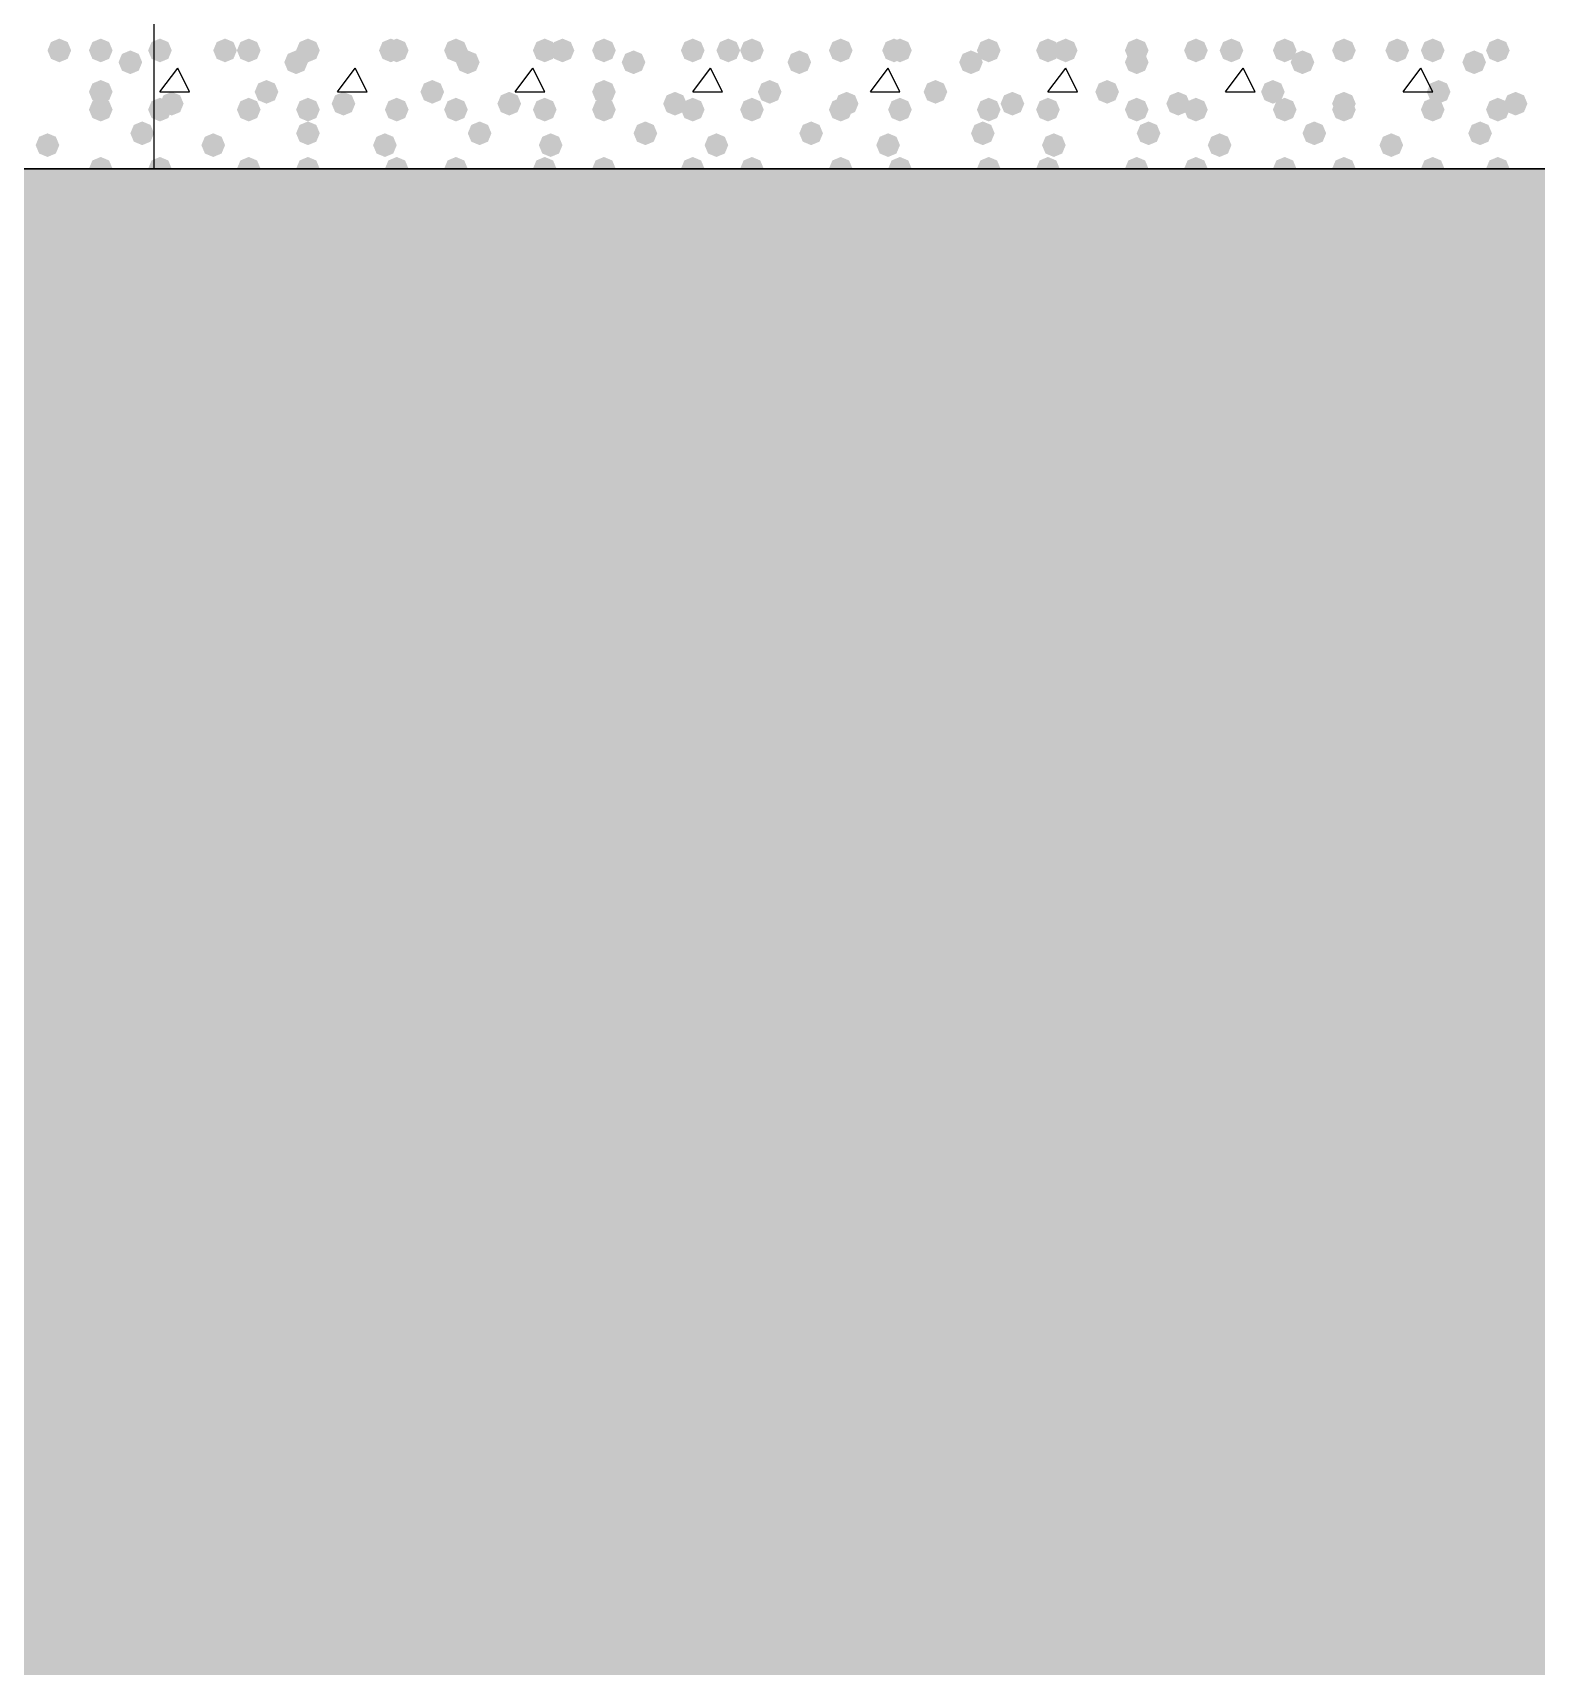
# Model space of a CAD drawing. Header units: millimetres. Extents: x 0 to 420, y 0 to 297.
# Drawn here: x 173.93 to 184.68, y 131.91 to 143.59 of the extents above; entities that cross this region are included whole.
import ezdxf

# ---------------------------------------------------------------- set-up
doc = ezdxf.new("R2010")
doc.units = ezdxf.units.MM
doc.layers.get('0').update_dxf_attribs({"linetype": 'CONTINUOUS'})

msp = doc.modelspace()

# ---------------------------------------------------------------- hatches: boundary and pattern name
at = {"true_color": 0x000007}
for points in [[(174.201667, 143.467667), (174.176796, 143.407871), (174.117, 143.383), (174.057204, 143.407871), (174.032333, 143.467667), (174.057204, 143.527462), (174.117, 143.552333), (174.176796, 143.527463)], [(174.498, 143.467667), (174.473129, 143.407871), (174.413333, 143.383), (174.353538, 143.407871), (174.328667, 143.467667), (174.353537, 143.527462), (174.413333, 143.552333), (174.473129, 143.527463)], [(174.709667, 143.383), (174.684796, 143.323204), (174.625, 143.298333), (174.565204, 143.323204), (174.540333, 143.383), (174.565204, 143.442796), (174.625, 143.467667), (174.684796, 143.442796)], [(174.498, 143.171333), (174.473129, 143.111537), (174.413333, 143.086667), (174.353538, 143.111537), (174.328667, 143.171333), (174.353537, 143.231129), (174.413333, 143.256), (174.473129, 143.231129)], [(174.498, 143.044333), (174.473129, 142.984537), (174.413333, 142.959667), (174.353538, 142.984537), (174.328667, 143.044333), (174.353537, 143.104129), (174.413333, 143.129), (174.473129, 143.104129)], [(174.794333, 142.875), (174.769463, 142.815204), (174.709667, 142.790333), (174.649871, 142.815204), (174.625, 142.875), (174.649871, 142.934796), (174.709667, 142.959667), (174.769462, 142.934796)], [(174.117, 142.790333), (174.092129, 142.730537), (174.032333, 142.705667), (173.972537, 142.730537), (173.947667, 142.790333), (173.972537, 142.850129), (174.032333, 142.875), (174.092129, 142.850129)], [(174.498, 142.621), (174.473129, 142.561204), (174.413333, 142.536333), (174.353538, 142.561204), (174.328667, 142.621), (174.353537, 142.680796), (174.413333, 142.705667), (174.473129, 142.680796)]]:
    msp.add_hatch(color=0, dxfattribs=at).paths.add_polyline_path(points, flags=0)
at = {"true_color": 0x000008}
for points in [[(174.921333, 143.467667), (174.896462, 143.407871), (174.836667, 143.383), (174.776871, 143.407871), (174.752, 143.467667), (174.776871, 143.527462), (174.836667, 143.552333), (174.896462, 143.527463)], [(175.387, 143.467667), (175.362129, 143.407871), (175.302333, 143.383), (175.242538, 143.407871), (175.217667, 143.467667), (175.242537, 143.527462), (175.302333, 143.552333), (175.362129, 143.527463)], [(175.556333, 143.467667), (175.531462, 143.407871), (175.471667, 143.383), (175.411871, 143.407871), (175.387, 143.467667), (175.411871, 143.527462), (175.471667, 143.552333), (175.531462, 143.527463)], [(175.979667, 143.467667), (175.954796, 143.407871), (175.895, 143.383), (175.835204, 143.407871), (175.810333, 143.467667), (175.835204, 143.527462), (175.895, 143.552333), (175.954796, 143.527463)], [(176.572333, 143.467667), (176.547462, 143.407871), (176.487667, 143.383), (176.427871, 143.407871), (176.403, 143.467667), (176.427871, 143.527462), (176.487667, 143.552333), (176.547462, 143.527463)], [(176.614667, 143.467667), (176.589796, 143.407871), (176.53, 143.383), (176.470204, 143.407871), (176.445333, 143.467667), (176.470204, 143.527462), (176.53, 143.552333), (176.589796, 143.527463)], [(177.038, 143.467667), (177.013129, 143.407871), (176.953333, 143.383), (176.893538, 143.407871), (176.868667, 143.467667), (176.893537, 143.527462), (176.953333, 143.552333), (177.013129, 143.527463)], [(177.673, 143.467667), (177.648129, 143.407871), (177.588333, 143.383), (177.528538, 143.407871), (177.503667, 143.467667), (177.528537, 143.527462), (177.588333, 143.552333), (177.648129, 143.527463)], [(177.8, 143.467667), (177.775129, 143.407871), (177.715333, 143.383), (177.655538, 143.407871), (177.630667, 143.467667), (177.655537, 143.527462), (177.715333, 143.552333), (177.775129, 143.527463)], [(178.096333, 143.467667), (178.071463, 143.407871), (178.011667, 143.383), (177.951871, 143.407871), (177.927, 143.467667), (177.951871, 143.527462), (178.011667, 143.552333), (178.071462, 143.527463)], [(178.731333, 143.467667), (178.706462, 143.407871), (178.646667, 143.383), (178.586871, 143.407871), (178.562, 143.467667), (178.586871, 143.527462), (178.646667, 143.552333), (178.706462, 143.527463)], [(178.985333, 143.467667), (178.960462, 143.407871), (178.900667, 143.383), (178.840871, 143.407871), (178.816, 143.467667), (178.840871, 143.527462), (178.900667, 143.552333), (178.960462, 143.527463)], [(179.154667, 143.467667), (179.129796, 143.407871), (179.07, 143.383), (179.010204, 143.407871), (178.985333, 143.467667), (179.010204, 143.527462), (179.07, 143.552333), (179.129796, 143.527463)], [(179.789667, 143.467667), (179.764796, 143.407871), (179.705, 143.383), (179.645204, 143.407871), (179.620333, 143.467667), (179.645204, 143.527462), (179.705, 143.552333), (179.764796, 143.527463)], [(180.170667, 143.467667), (180.145796, 143.407871), (180.086, 143.383), (180.026204, 143.407871), (180.001333, 143.467667), (180.026204, 143.527462), (180.086, 143.552333), (180.145796, 143.527463)], [(180.213, 143.467667), (180.188129, 143.407871), (180.128333, 143.383), (180.068537, 143.407871), (180.043667, 143.467667), (180.068537, 143.527462), (180.128333, 143.552333), (180.188129, 143.527463)], [(180.848, 143.467667), (180.823129, 143.407871), (180.763333, 143.383), (180.703537, 143.407871), (180.678667, 143.467667), (180.703537, 143.527462), (180.763333, 143.552333), (180.823129, 143.527463)], [(181.271333, 143.467667), (181.246462, 143.407871), (181.186667, 143.383), (181.126871, 143.407871), (181.102, 143.467667), (181.126871, 143.527462), (181.186667, 143.552333), (181.246462, 143.527463)], [(181.398333, 143.467667), (181.373462, 143.407871), (181.313667, 143.383), (181.253871, 143.407871), (181.229, 143.467667), (181.253871, 143.527462), (181.313667, 143.552333), (181.373462, 143.527463)], [(181.906333, 143.467667), (181.881463, 143.407871), (181.821667, 143.383), (181.761871, 143.407871), (181.737, 143.467667), (181.761871, 143.527462), (181.821667, 143.552333), (181.881462, 143.527463)], [(182.329667, 143.467667), (182.304796, 143.407871), (182.245, 143.383), (182.185204, 143.407871), (182.160333, 143.467667), (182.185204, 143.527462), (182.245, 143.552333), (182.304796, 143.527463)], [(182.583667, 143.467667), (182.558796, 143.407871), (182.499, 143.383), (182.439204, 143.407871), (182.414333, 143.467667), (182.439204, 143.527462), (182.499, 143.552333), (182.558796, 143.527463)], [(182.964667, 143.467667), (182.939796, 143.407871), (182.88, 143.383), (182.820204, 143.407871), (182.795333, 143.467667), (182.820204, 143.527462), (182.88, 143.552333), (182.939796, 143.527463)], [(183.388, 143.467667), (183.363129, 143.407871), (183.303333, 143.383), (183.243538, 143.407871), (183.218667, 143.467667), (183.243537, 143.527462), (183.303333, 143.552333), (183.363129, 143.527463)], [(183.769, 143.467667), (183.744129, 143.407871), (183.684333, 143.383), (183.624538, 143.407871), (183.599667, 143.467667), (183.624537, 143.527462), (183.684333, 143.552333), (183.744129, 143.527463)], [(184.023, 143.467667), (183.998129, 143.407871), (183.938333, 143.383), (183.878537, 143.407871), (183.853667, 143.467667), (183.878537, 143.527462), (183.938333, 143.552333), (183.998129, 143.527463)], [(184.488667, 143.467667), (184.463796, 143.407871), (184.404, 143.383), (184.344204, 143.407871), (184.319333, 143.467667), (184.344204, 143.527462), (184.404, 143.552333), (184.463796, 143.527463)], [(175.895, 143.383), (175.870129, 143.323204), (175.810333, 143.298333), (175.750538, 143.323204), (175.725667, 143.383), (175.750537, 143.442796), (175.810333, 143.467667), (175.870129, 143.442796)], [(177.122667, 143.383), (177.097796, 143.323204), (177.038, 143.298333), (176.978204, 143.323204), (176.953333, 143.383), (176.978204, 143.442796), (177.038, 143.467667), (177.097796, 143.442796)], [(178.308, 143.383), (178.283129, 143.323204), (178.223333, 143.298333), (178.163538, 143.323204), (178.138667, 143.383), (178.163537, 143.442796), (178.223333, 143.467667), (178.283129, 143.442796)], [(179.493333, 143.383), (179.468462, 143.323204), (179.408667, 143.298333), (179.348871, 143.323204), (179.324, 143.383), (179.348871, 143.442796), (179.408667, 143.467667), (179.468462, 143.442796)], [(180.721, 143.383), (180.696129, 143.323204), (180.636333, 143.298333), (180.576538, 143.323204), (180.551667, 143.383), (180.576537, 143.442796), (180.636333, 143.467667), (180.696129, 143.442796)], [(181.906333, 143.383), (181.881463, 143.323204), (181.821667, 143.298333), (181.761871, 143.323204), (181.737, 143.383), (181.761871, 143.442796), (181.821667, 143.467667), (181.881462, 143.442796)], [(183.091667, 143.383), (183.066796, 143.323204), (183.007, 143.298333), (182.947204, 143.323204), (182.922333, 143.383), (182.947204, 143.442796), (183.007, 143.467667), (183.066796, 143.442796)], [(184.319333, 143.383), (184.294463, 143.323204), (184.234667, 143.298333), (184.174871, 143.323204), (184.15, 143.383), (184.174871, 143.442796), (184.234667, 143.467667), (184.294462, 143.442796)], [(175.683333, 143.171333), (175.658462, 143.111537), (175.598667, 143.086667), (175.538871, 143.111537), (175.514, 143.171333), (175.538871, 143.231129), (175.598667, 143.256), (175.658462, 143.231129)], [(176.868667, 143.171333), (176.843796, 143.111537), (176.784, 143.086667), (176.724204, 143.111537), (176.699333, 143.171333), (176.724204, 143.231129), (176.784, 143.256), (176.843796, 143.231129)], [(178.096333, 143.171333), (178.071463, 143.111537), (178.011667, 143.086667), (177.951871, 143.111537), (177.927, 143.171333), (177.951871, 143.231129), (178.011667, 143.256), (178.071462, 143.231129)], [(179.281667, 143.171333), (179.256796, 143.111537), (179.197, 143.086667), (179.137204, 143.111537), (179.112333, 143.171333), (179.137204, 143.231129), (179.197, 143.256), (179.256796, 143.231129)], [(180.467, 143.171333), (180.442129, 143.111537), (180.382333, 143.086667), (180.322538, 143.111537), (180.297667, 143.171333), (180.322537, 143.231129), (180.382333, 143.256), (180.442129, 143.231129)], [(181.694667, 143.171333), (181.669796, 143.111537), (181.61, 143.086667), (181.550204, 143.111537), (181.525333, 143.171333), (181.550204, 143.231129), (181.61, 143.256), (181.669796, 143.231129)], [(182.88, 143.171333), (182.855129, 143.111537), (182.795333, 143.086667), (182.735538, 143.111537), (182.710667, 143.171333), (182.735537, 143.231129), (182.795333, 143.256), (182.855129, 143.231129)], [(184.065333, 143.171333), (184.040462, 143.111537), (183.980667, 143.086667), (183.920871, 143.111537), (183.896, 143.171333), (183.920871, 143.231129), (183.980667, 143.256), (184.040462, 143.231129)], [(175.006, 143.086667), (174.981129, 143.026871), (174.921333, 143.002), (174.861538, 143.026871), (174.836667, 143.086667), (174.861537, 143.146462), (174.921333, 143.171333), (174.981129, 143.146463)], [(176.233667, 143.086667), (176.208796, 143.026871), (176.149, 143.002), (176.089204, 143.026871), (176.064333, 143.086667), (176.089204, 143.146462), (176.149, 143.171333), (176.208796, 143.146463)], [(177.419, 143.086667), (177.394129, 143.026871), (177.334333, 143.002), (177.274538, 143.026871), (177.249667, 143.086667), (177.274537, 143.146462), (177.334333, 143.171333), (177.394129, 143.146463)], [(178.604333, 143.086667), (178.579463, 143.026871), (178.519667, 143.002), (178.459871, 143.026871), (178.435, 143.086667), (178.459871, 143.146462), (178.519667, 143.171333), (178.579462, 143.146463)], [(179.832, 143.086667), (179.807129, 143.026871), (179.747333, 143.002), (179.687537, 143.026871), (179.662667, 143.086667), (179.687537, 143.146462), (179.747333, 143.171333), (179.807129, 143.146463)], [(181.017333, 143.086667), (180.992462, 143.026871), (180.932667, 143.002), (180.872871, 143.026871), (180.848, 143.086667), (180.872871, 143.146462), (180.932667, 143.171333), (180.992462, 143.146463)], [(182.202667, 143.086667), (182.177796, 143.026871), (182.118, 143.002), (182.058204, 143.026871), (182.033333, 143.086667), (182.058204, 143.146462), (182.118, 143.171333), (182.177796, 143.146463)], [(183.388, 143.086667), (183.363129, 143.026871), (183.303333, 143.002), (183.243538, 143.026871), (183.218667, 143.086667), (183.243537, 143.146462), (183.303333, 143.171333), (183.363129, 143.146463)], [(184.615667, 143.086667), (184.590796, 143.026871), (184.531, 143.002), (184.471204, 143.026871), (184.446333, 143.086667), (184.471204, 143.146462), (184.531, 143.171333), (184.590796, 143.146463)], [(174.921333, 143.044333), (174.896462, 142.984537), (174.836667, 142.959667), (174.776871, 142.984537), (174.752, 143.044333), (174.776871, 143.104129), (174.836667, 143.129), (174.896462, 143.104129)], [(175.556333, 143.044333), (175.531462, 142.984537), (175.471667, 142.959667), (175.411871, 142.984537), (175.387, 143.044333), (175.411871, 143.104129), (175.471667, 143.129), (175.531462, 143.104129)], [(175.979667, 143.044333), (175.954796, 142.984537), (175.895, 142.959667), (175.835204, 142.984537), (175.810333, 143.044333), (175.835204, 143.104129), (175.895, 143.129), (175.954796, 143.104129)], [(176.614667, 143.044333), (176.589796, 142.984537), (176.53, 142.959667), (176.470204, 142.984537), (176.445333, 143.044333), (176.470204, 143.104129), (176.53, 143.129), (176.589796, 143.104129)], [(177.038, 143.044333), (177.013129, 142.984537), (176.953333, 142.959667), (176.893538, 142.984537), (176.868667, 143.044333), (176.893537, 143.104129), (176.953333, 143.129), (177.013129, 143.104129)], [(177.673, 143.044333), (177.648129, 142.984537), (177.588333, 142.959667), (177.528538, 142.984537), (177.503667, 143.044333), (177.528537, 143.104129), (177.588333, 143.129), (177.648129, 143.104129)], [(178.096333, 143.044333), (178.071463, 142.984537), (178.011667, 142.959667), (177.951871, 142.984537), (177.927, 143.044333), (177.951871, 143.104129), (178.011667, 143.129), (178.071462, 143.104129)], [(178.731333, 143.044333), (178.706462, 142.984537), (178.646667, 142.959667), (178.586871, 142.984537), (178.562, 143.044333), (178.586871, 143.104129), (178.646667, 143.129), (178.706462, 143.104129)], [(179.154667, 143.044333), (179.129796, 142.984537), (179.07, 142.959667), (179.010204, 142.984537), (178.985333, 143.044333), (179.010204, 143.104129), (179.07, 143.129), (179.129796, 143.104129)], [(179.789667, 143.044333), (179.764796, 142.984537), (179.705, 142.959667), (179.645204, 142.984537), (179.620333, 143.044333), (179.645204, 143.104129), (179.705, 143.129), (179.764796, 143.104129)], [(180.213, 143.044333), (180.188129, 142.984537), (180.128333, 142.959667), (180.068537, 142.984537), (180.043667, 143.044333), (180.068537, 143.104129), (180.128333, 143.129), (180.188129, 143.104129)], [(180.848, 143.044333), (180.823129, 142.984537), (180.763333, 142.959667), (180.703537, 142.984537), (180.678667, 143.044333), (180.703537, 143.104129), (180.763333, 143.129), (180.823129, 143.104129)], [(181.271333, 143.044333), (181.246462, 142.984537), (181.186667, 142.959667), (181.126871, 142.984537), (181.102, 143.044333), (181.126871, 143.104129), (181.186667, 143.129), (181.246462, 143.104129)], [(181.906333, 143.044333), (181.881463, 142.984537), (181.821667, 142.959667), (181.761871, 142.984537), (181.737, 143.044333), (181.761871, 143.104129), (181.821667, 143.129), (181.881462, 143.104129)], [(182.329667, 143.044333), (182.304796, 142.984537), (182.245, 142.959667), (182.185204, 142.984537), (182.160333, 143.044333), (182.185204, 143.104129), (182.245, 143.129), (182.304796, 143.104129)], [(182.964667, 143.044333), (182.939796, 142.984537), (182.88, 142.959667), (182.820204, 142.984537), (182.795333, 143.044333), (182.820204, 143.104129), (182.88, 143.129), (182.939796, 143.104129)], [(183.388, 143.044333), (183.363129, 142.984537), (183.303333, 142.959667), (183.243538, 142.984537), (183.218667, 143.044333), (183.243537, 143.104129), (183.303333, 143.129), (183.363129, 143.104129)], [(184.023, 143.044333), (183.998129, 142.984537), (183.938333, 142.959667), (183.878537, 142.984537), (183.853667, 143.044333), (183.878537, 143.104129), (183.938333, 143.129), (183.998129, 143.104129)], [(184.488667, 143.044333), (184.463796, 142.984537), (184.404, 142.959667), (184.344204, 142.984537), (184.319333, 143.044333), (184.344204, 143.104129), (184.404, 143.129), (184.463796, 143.104129)], [(175.979667, 142.875), (175.954796, 142.815204), (175.895, 142.790333), (175.835204, 142.815204), (175.810333, 142.875), (175.835204, 142.934796), (175.895, 142.959667), (175.954796, 142.934796)], [(177.207333, 142.875), (177.182462, 142.815204), (177.122667, 142.790333), (177.062871, 142.815204), (177.038, 142.875), (177.062871, 142.934796), (177.122667, 142.959667), (177.182462, 142.934796)], [(178.392667, 142.875), (178.367796, 142.815204), (178.308, 142.790333), (178.248204, 142.815204), (178.223333, 142.875), (178.248204, 142.934796), (178.308, 142.959667), (178.367796, 142.934796)], [(179.578, 142.875), (179.553129, 142.815204), (179.493333, 142.790333), (179.433538, 142.815204), (179.408667, 142.875), (179.433537, 142.934796), (179.493333, 142.959667), (179.553129, 142.934796)], [(180.805667, 142.875), (180.780796, 142.815204), (180.721, 142.790333), (180.661204, 142.815204), (180.636333, 142.875), (180.661204, 142.934796), (180.721, 142.959667), (180.780796, 142.934796)], [(181.991, 142.875), (181.966129, 142.815204), (181.906333, 142.790333), (181.846538, 142.815204), (181.821667, 142.875), (181.846537, 142.934796), (181.906333, 142.959667), (181.966129, 142.934796)], [(183.176333, 142.875), (183.151462, 142.815204), (183.091667, 142.790333), (183.031871, 142.815204), (183.007, 142.875), (183.031871, 142.934796), (183.091667, 142.959667), (183.151462, 142.934796)], [(184.361667, 142.875), (184.336796, 142.815204), (184.277, 142.790333), (184.217204, 142.815204), (184.192333, 142.875), (184.217204, 142.934796), (184.277, 142.959667), (184.336796, 142.934796)], [(175.302333, 142.790333), (175.277462, 142.730537), (175.217667, 142.705667), (175.157871, 142.730537), (175.133, 142.790333), (175.157871, 142.850129), (175.217667, 142.875), (175.277462, 142.850129)], [(176.53, 142.790333), (176.505129, 142.730537), (176.445333, 142.705667), (176.385538, 142.730537), (176.360667, 142.790333), (176.385537, 142.850129), (176.445333, 142.875), (176.505129, 142.850129)], [(177.715333, 142.790333), (177.690462, 142.730537), (177.630667, 142.705667), (177.570871, 142.730537), (177.546, 142.790333), (177.570871, 142.850129), (177.630667, 142.875), (177.690462, 142.850129)], [(178.900667, 142.790333), (178.875796, 142.730537), (178.816, 142.705667), (178.756204, 142.730537), (178.731333, 142.790333), (178.756204, 142.850129), (178.816, 142.875), (178.875796, 142.850129)], [(180.128333, 142.790333), (180.103462, 142.730537), (180.043667, 142.705667), (179.983871, 142.730537), (179.959, 142.790333), (179.983871, 142.850129), (180.043667, 142.875), (180.103462, 142.850129)], [(181.313667, 142.790333), (181.288796, 142.730537), (181.229, 142.705667), (181.169204, 142.730537), (181.144333, 142.790333), (181.169204, 142.850129), (181.229, 142.875), (181.288796, 142.850129)], [(182.499, 142.790333), (182.474129, 142.730537), (182.414333, 142.705667), (182.354537, 142.730537), (182.329667, 142.790333), (182.354537, 142.850129), (182.414333, 142.875), (182.474129, 142.850129)], [(183.726667, 142.790333), (183.701796, 142.730537), (183.642, 142.705667), (183.582204, 142.730537), (183.557333, 142.790333), (183.582204, 142.850129), (183.642, 142.875), (183.701796, 142.850129)], [(174.921333, 142.621), (174.896462, 142.561204), (174.836667, 142.536333), (174.776871, 142.561204), (174.752, 142.621), (174.776871, 142.680796), (174.836667, 142.705667), (174.896462, 142.680796)], [(175.556333, 142.621), (175.531462, 142.561204), (175.471667, 142.536333), (175.411871, 142.561204), (175.387, 142.621), (175.411871, 142.680796), (175.471667, 142.705667), (175.531462, 142.680796)], [(175.979667, 142.621), (175.954796, 142.561204), (175.895, 142.536333), (175.835204, 142.561204), (175.810333, 142.621), (175.835204, 142.680796), (175.895, 142.705667), (175.954796, 142.680796)], [(176.614667, 142.621), (176.589796, 142.561204), (176.53, 142.536333), (176.470204, 142.561204), (176.445333, 142.621), (176.470204, 142.680796), (176.53, 142.705667), (176.589796, 142.680796)], [(177.038, 142.621), (177.013129, 142.561204), (176.953333, 142.536333), (176.893538, 142.561204), (176.868667, 142.621), (176.893537, 142.680796), (176.953333, 142.705667), (177.013129, 142.680796)], [(177.673, 142.621), (177.648129, 142.561204), (177.588333, 142.536333), (177.528538, 142.561204), (177.503667, 142.621), (177.528537, 142.680796), (177.588333, 142.705667), (177.648129, 142.680796)], [(178.096333, 142.621), (178.071463, 142.561204), (178.011667, 142.536333), (177.951871, 142.561204), (177.927, 142.621), (177.951871, 142.680796), (178.011667, 142.705667), (178.071462, 142.680796)], [(178.731333, 142.621), (178.706462, 142.561204), (178.646667, 142.536333), (178.586871, 142.561204), (178.562, 142.621), (178.586871, 142.680796), (178.646667, 142.705667), (178.706462, 142.680796)], [(179.154667, 142.621), (179.129796, 142.561204), (179.07, 142.536333), (179.010204, 142.561204), (178.985333, 142.621), (179.010204, 142.680796), (179.07, 142.705667), (179.129796, 142.680796)], [(179.789667, 142.621), (179.764796, 142.561204), (179.705, 142.536333), (179.645204, 142.561204), (179.620333, 142.621), (179.645204, 142.680796), (179.705, 142.705667), (179.764796, 142.680796)], [(180.213, 142.621), (180.188129, 142.561204), (180.128333, 142.536333), (180.068537, 142.561204), (180.043667, 142.621), (180.068537, 142.680796), (180.128333, 142.705667), (180.188129, 142.680796)], [(180.848, 142.621), (180.823129, 142.561204), (180.763333, 142.536333), (180.703537, 142.561204), (180.678667, 142.621), (180.703537, 142.680796), (180.763333, 142.705667), (180.823129, 142.680796)], [(181.271333, 142.621), (181.246462, 142.561204), (181.186667, 142.536333), (181.126871, 142.561204), (181.102, 142.621), (181.126871, 142.680796), (181.186667, 142.705667), (181.246462, 142.680796)], [(181.906333, 142.621), (181.881463, 142.561204), (181.821667, 142.536333), (181.761871, 142.561204), (181.737, 142.621), (181.761871, 142.680796), (181.821667, 142.705667), (181.881462, 142.680796)], [(182.329667, 142.621), (182.304796, 142.561204), (182.245, 142.536333), (182.185204, 142.561204), (182.160333, 142.621), (182.185204, 142.680796), (182.245, 142.705667), (182.304796, 142.680796)], [(182.964667, 142.621), (182.939796, 142.561204), (182.88, 142.536333), (182.820204, 142.561204), (182.795333, 142.621), (182.820204, 142.680796), (182.88, 142.705667), (182.939796, 142.680796)], [(183.388, 142.621), (183.363129, 142.561204), (183.303333, 142.536333), (183.243538, 142.561204), (183.218667, 142.621), (183.243537, 142.680796), (183.303333, 142.705667), (183.363129, 142.680796)], [(184.023, 142.621), (183.998129, 142.561204), (183.938333, 142.536333), (183.878537, 142.561204), (183.853667, 142.621), (183.878537, 142.680796), (183.938333, 142.705667), (183.998129, 142.680796)], [(184.488667, 142.621), (184.463796, 142.561204), (184.404, 142.536333), (184.344204, 142.561204), (184.319333, 142.621), (184.344204, 142.680796), (184.404, 142.705667), (184.463796, 142.680796)]]:
    msp.add_hatch(color=0, dxfattribs=at).paths.add_polyline_path(points, flags=0)
h = msp.add_hatch(color=0, dxfattribs=at)
h.paths.add_polyline_path([(193.844333, 142.621), (32.469667, 142.621), (193.844333, 123.571)], flags=0)
h.paths.add_polyline_path([(32.469667, 142.621), (193.844333, 123.571), (32.469667, 123.571)], flags=0)

# ---------------------------------------------------------------- linework, layer by layer
at = {"color": 0, "true_color": 0x000007}
for points in [[(31.369, 142.621), (31.369, 165.946667), (379.603, 165.946667), (379.603, 142.621), (217.17, 142.621), (217.17, 121.454333), (193.844333, 121.454333), (193.844333, 142.621)], [(31.369, 142.621), (31.369, 165.946667), (379.603, 165.946667), (379.603, 142.621), (217.17, 142.621), (217.17, 121.454333), (193.844333, 121.454333), (193.844333, 142.621)], [(172.677667, 144.737667), (172.677667, 142.621), (174.794333, 142.621), (174.794333, 144.737667)]]:
    msp.add_lwpolyline(points, close=True, dxfattribs=at)
at = {"color": 0, "true_color": 0x000008}
for points in [[(174.836667, 143.171333), (174.963667, 143.340667)], [(175.048333, 143.171333), (174.963667, 143.340667)], [(176.106667, 143.171333), (176.233667, 143.340667)], [(176.318333, 143.171333), (176.233667, 143.340667)], [(177.376667, 143.171333), (177.503667, 143.340667)], [(177.588333, 143.171333), (177.503667, 143.340667)], [(178.646667, 143.171333), (178.773667, 143.340667)], [(178.858333, 143.171333), (178.773667, 143.340667)], [(179.916667, 143.171333), (180.043667, 143.340667)], [(180.128333, 143.171333), (180.043667, 143.340667)], [(181.186667, 143.171333), (181.313667, 143.340667)], [(181.398333, 143.171333), (181.313667, 143.340667)], [(182.456667, 143.171333), (182.583667, 143.340667)], [(182.668333, 143.171333), (182.583667, 143.340667)], [(183.726667, 143.171333), (183.853667, 143.340667)], [(183.938333, 143.171333), (183.853667, 143.340667)], [(174.836667, 143.171333), (175.048333, 143.171333)], [(176.106667, 143.171333), (176.318333, 143.171333)], [(177.376667, 143.171333), (177.588333, 143.171333)], [(178.646667, 143.171333), (178.858333, 143.171333)], [(179.916667, 143.171333), (180.128333, 143.171333)], [(181.186667, 143.171333), (181.398333, 143.171333)], [(182.456667, 143.171333), (182.668333, 143.171333)], [(183.726667, 143.171333), (183.938333, 143.171333)]]:
    msp.add_lwpolyline(points, dxfattribs=at)
msp.add_lwpolyline([(193.844333, 142.621), (32.469667, 142.621), (193.844333, 123.571)], close=True, dxfattribs=at)
at = {"color": 0, "true_color": 0x000007}
msp.add_lwpolyline([(174.794333, 142.621), (193.844333, 142.621)], dxfattribs=at)

doc.saveas('drawing.dxf')
